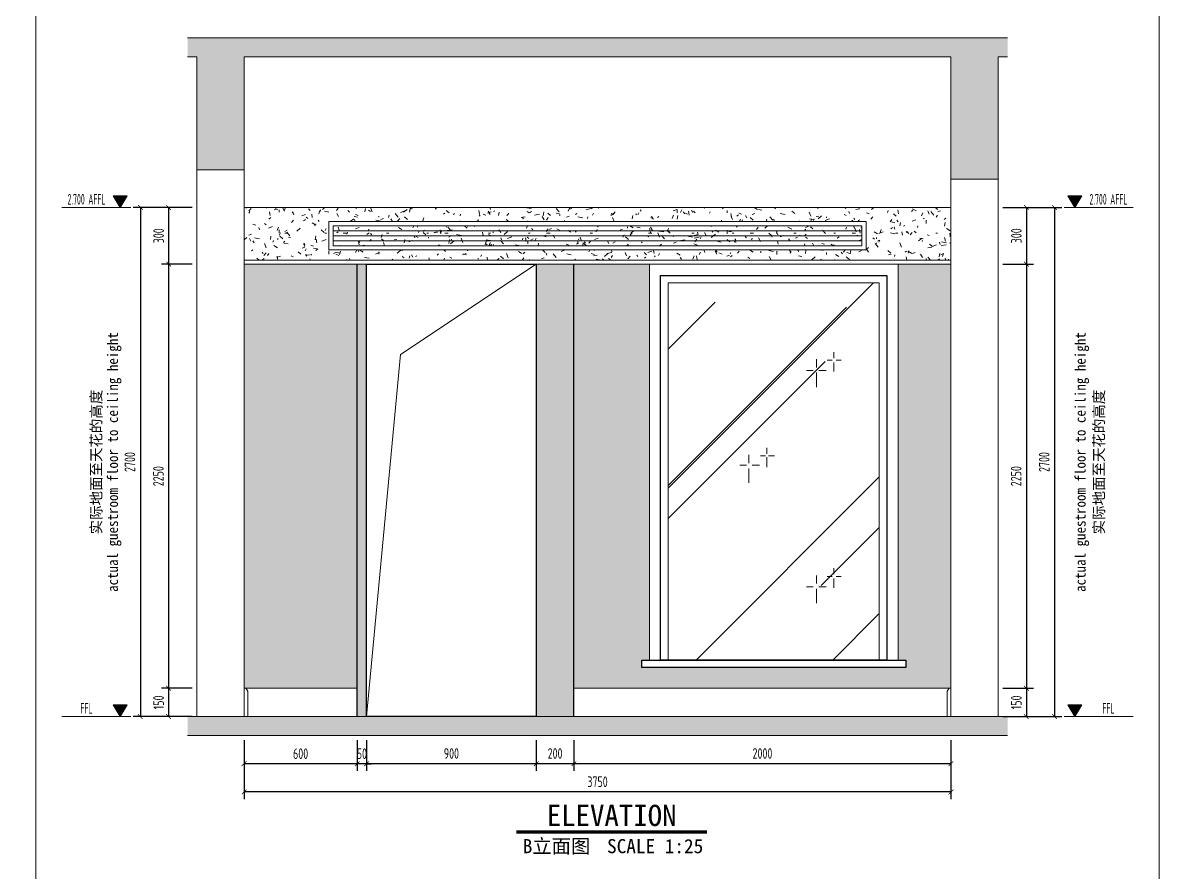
# Model space of a CAD drawing. Header units: millimetres. Extents: x 3162 to 221128, y -144913 to 11496.
# Drawn here: x 37619 to 43648, y -44177 to -39671 of the extents above; entities that cross this region are included whole.
import ezdxf
from ezdxf.enums import TextEntityAlignment as Align
from ezdxf.xclip import XClip

# ---------------------------------------------------------------- set-up
doc = ezdxf.new("R2010")
doc.units = ezdxf.units.MM
doc.header["$LTSCALE"] = 10
doc.header["$XCLIPFRAME"] = 2
doc.linetypes.add('HIDDEN', pattern=[9.525, 6.35, -3.175])
doc.layers.get('Defpoints').update_dxf_attribs({"color": 250})
for name, color, linetype, lineweight in [('Contour【轮廓线】', 94, 'Continuous', 0), ('Drawing【图框、表格】', 150, 'Continuous', 0), ('Elevation【立面图库】', 150, 'Continuous', 0), ('FC-Hatch【平面填充】', 250, 'Continuous', 0), ('FF-Socket【电气】', 124, 'Continuous', 0), ('FF-Text【平面文字】', 2, 'Continuous', 0), ('FF-【活动成品家具】', 51, 'Continuous', 0), ('Fine【细线】', 250, 'Continuous', 0), ('Finish【完成面】', 2, 'Continuous', 0), ('Gray【中细线】', 8, 'Continuous', 0), ('RC-dimensions', 44, 'Continuous', 0), ('Wall【立面墙】', 252, 'Continuous', 0)]:
    doc.layers.add(name, color=color, linetype=linetype, lineweight=lineweight)
doc.layers.add('T-05天花灯具', color=4, linetype='Continuous')
doc.layers.add('WALL【墙体】', color=7, linetype='Continuous')
doc.styles.add('宋体', font='', dxfattribs={"width": 0.8})
doc.styles.add('尺寸标注', font='ARCHS.SHX', dxfattribs={"width": 0.8})
doc.styles.add('标高', font='ARCHS.SHX', dxfattribs={"width": 0.5})
doc.styles.add('线上图名', font='simhei.ttf')
doc.styles.add('线下图名', font='simhei.ttf')
doc.styles.get('宋体').set_extended_font_data('SimSun')
doc.dimstyles.new('海龙1：25', dxfattribs={"dimscale": 25, "dimtxt": 2.25, "dimasz": 1, "dimexe": 1.5, "dimexo": 1, "dimgap": 1, "dimtad": 1, "dimdec": 0, "dimrnd": 5, "dimdsep": 46, "dimtxsty": '尺寸标注', "dimblk": 'ARCHTICK', "dimblk1": 'ARCHTICK', "dimblk2": 'ARCHTICK', "dimcen": 1, "dimclrd": 44, "dimclre": 44, "dimclrt": 2, "dimadec": 0, "dimazin": 0, "dimtfac": 1, "dimtdec": 0, "dimtix": 1, "dimtmove": 2, "dimatfit": 3, "dimldrblk": 'hl_arrow2', "dimfxl": 5, "dimfxlon": 1, "dimarcsym": 0})
pattern_1 = [(225, (0, -3563.67), (35.35534, -35.35534), []), (230, (0, -3563.67), (-71.72602, 6.27522), [7.5, -82.5]), (175, (0, -3563.67), (13.87511, -75.21923), [6, -66]), (280.4514, (-5.98, -3563.15), (-57.85092, -68.94393), [6.374, -70.1142]), (226.1842, (-2e-15, -3583.67), (-106.72409, 16.55189), [11.25, -123.75]), (276.6356, (-8.89, -3582.29), (-93.46626, -97.41178), [9.56105, -105.1713]), (171.1842, (-2e-15, -3583.67), (-93.46618, -97.41189), [9, -99]), (201, (-10, -3578.67), (-59.690703, 40.26189), [7.5, -82.5]), (146, (-10, -3578.67), (-24.33156, -72.51501), [6, -66]), (251.4514, (-14.974, -3575.32), (-84.022234, -32.25304), [6.374, -70.1142]), (217.5, (0, -3563.672), (-1.215986, -33.289385), [0.5, -65.2, 0.5, -67, 0.5, -66.25]), (187.5, (0, -3563.672), (-26.306954, -39.441171), [0.5, -38.2, 0.5, -63.7, 0.5, -25.25]), (147.5, (22.3, -3563.672), (-53.382244, 2.255487), [0.5, -25, 0.5, -78, 0.5, -103.5]), (137.5, (32.3, -3563.67), (-58.318617, -10.0105), [0.5, -32.5, 0.5, -51.8, 0.5, -73.5])]

# ---------------------------------------------------------------- blocks, each defined once
blk = doc.blocks.new('*U1186')
at = {"color": 2, "linetype": 'Continuous'}
blk.add_lwpolyline([(-17.26, 0, 0.7, 0.7, 0), (23.26, 0, 0.75, 0.75, 0)], format="xyseb", dxfattribs=at)
at = {"color": 2, "style": '线上图名', "flags": 8}
blk.add_attdef('EXISTING_PLAN', text='', height=4.5, dxfattribs=at).set_placement((3, 1.27), align=Align.CENTER)
at = {"color": 2, "style": '线下图名', "flags": 8}
blk.add_attdef('图名1', text='', height=3, dxfattribs=at).set_placement((-15.86, -1.5), align=Align.TOP_LEFT)
blk.add_attdef('比例1', text='', height=3, dxfattribs=at).set_placement((22.44, -1.5), align=Align.TOP_RIGHT)
blk = doc.blocks.new('海龙工具_踢脚线')
blk.add_lwpolyline([(20, 0), (20, 90), (10, 100), (0, 100)])
blk = doc.blocks.new('_ArchTick')
at = {"color": 2, "linetype": 'ByBlock', "const_width": 0.15}
blk.add_lwpolyline([(-0.5, -0.5), (0.5, 0.5)], dxfattribs=at)
blk = doc.blocks.new('*D1195')
at = {"layer": 'Defpoints', "color": 0, "transparency": 16777216}
for p in [(38542.7, -40651.4), (38392.7, -40951.4), (38542.7, -40951.4)]:
    blk.add_point(p, dxfattribs=at)
at = {"layer": 'RC-dimensions', "color": 44, "lineweight": -2, "transparency": 16777216}
for p, q in [((38517.7, -40651.4), (38355.2, -40651.4)), ((38392.7, -40651.4), (38392.7, -40951.4)), ((38517.7, -40951.4), (38355.2, -40951.4))]:
    blk.add_line(p, q, dxfattribs=at)
at = {"layer": 'RC-dimensions', "color": 44, "lineweight": -2, "transparency": 16777216, "xscale": 25, "yscale": 25, "zscale": 25}
for p, rotation in [((38392.7, -40651.4), 90), ((38392.7, -40951.4), 270)]:
    blk.add_blockref('_ArchTick', p, dxfattribs=dict(at, rotation=rotation))
at = {"layer": 'RC-dimensions', "color": 2, "transparency": 16777216, "insert": (38339.5, -40801.4), "char_height": 56.25, "attachment_point": 5, "rotation": 90, "style": '尺寸标注'}
blk.add_mtext('300', dxfattribs=at)
blk = doc.blocks.new('hl_arrow2')
at = {"color": 2}
blk.add_line((-0.22, 0), (-1, 0), dxfattribs=at)
blk.add_lwpolyline([(-0.22, 0), (-0.86, -0.69), (-0.65, -0.86), (0, 0), (-0.65, 0.86), (-0.86, 0.69)], close=True, dxfattribs=at)
for points in [[(-0.86, 0.69), (-0.65, 0.86), (-0.22, 0), (0, 0)], [(-0.86, -0.69), (-0.65, -0.86), (-0.22, 0), (0, 0)]]:
    blk.add_solid(points, dxfattribs=at)
blk = doc.blocks.new('*D1196')
at = {"layer": 'Defpoints', "color": 0, "transparency": 16777216}
for p in [(38542.7, -43201.4), (38392.7, -43351.4), (38542.7, -43351.4)]:
    blk.add_point(p, dxfattribs=at)
at = {"layer": 'RC-dimensions', "color": 44, "lineweight": -2, "transparency": 16777216}
for p, q in [((38517.7, -43201.4), (38355.2, -43201.4)), ((38392.7, -43201.4), (38392.7, -43351.4)), ((38517.7, -43351.4), (38355.2, -43351.4))]:
    blk.add_line(p, q, dxfattribs=at)
at = {"layer": 'RC-dimensions', "color": 44, "lineweight": -2, "transparency": 16777216, "xscale": 25, "yscale": 25, "zscale": 25}
for p, rotation in [((38392.7, -43201.4), 90), ((38392.7, -43351.4), 270)]:
    blk.add_blockref('_ArchTick', p, dxfattribs=dict(at, rotation=rotation))
at = {"layer": 'RC-dimensions', "color": 2, "transparency": 16777216, "insert": (38339.5, -43276.4), "char_height": 56.25, "attachment_point": 5, "rotation": 90, "style": '尺寸标注'}
blk.add_mtext('150', dxfattribs=at)
blk = doc.blocks.new('*D1197')
at = {"layer": 'Defpoints', "color": 0, "transparency": 16777216}
for p in [(38542.7, -40651.4), (38242.7, -43351.4), (38542.7, -43351.4)]:
    blk.add_point(p, dxfattribs=at)
at = {"layer": 'RC-dimensions', "color": 44, "lineweight": -2, "transparency": 16777216}
for p, q in [((38367.7, -40651.4), (38205.2, -40651.4)), ((38242.7, -40651.4), (38242.7, -43351.4)), ((38367.7, -43351.4), (38205.2, -43351.4))]:
    blk.add_line(p, q, dxfattribs=at)
at = {"layer": 'RC-dimensions', "color": 44, "lineweight": -2, "transparency": 16777216, "xscale": 25, "yscale": 25, "zscale": 25}
for p, rotation in [((38242.7, -40651.4), 90), ((38242.7, -43351.4), 270)]:
    blk.add_blockref('_ArchTick', p, dxfattribs=dict(at, rotation=rotation))
at = {"layer": 'RC-dimensions', "color": 2, "transparency": 16777216, "insert": (38187.2, -42001.4), "char_height": 56.25, "attachment_point": 5, "rotation": 90, "style": '尺寸标注'}
blk.add_mtext('2700', dxfattribs=at)
blk = doc.blocks.new('海龍_立面标识')
at = {"style": '宋体', "width": 0.9, "flags": 8}
blk.add_attdef('FLOOR_HEIGHT', text='', height=2.25, rotation=90, dxfattribs=at).set_placement((0, 0), align=Align.CENTER)
at = {"style": '宋体', "flags": 8}
blk.add_attdef('HEIGHT', text='', height=2.25, rotation=90, dxfattribs=at).set_placement((-3.5, 0), align=Align.CENTER)
blk = doc.blocks.new('hl_Elevation-A2')
blk.add_hatch(color=150).paths.add_polyline_path([(3.74, 2.47), (2.27, 0), (0.8, 2.47)])
at = {"color": 150}
blk.add_line((0, 0), (14.67, 0), dxfattribs=at)
blk.add_lwpolyline([(3.74, 2.47), (2.27, 0), (0.8, 2.47)], close=True, dxfattribs=at)
at = {"color": 2, "style": '标高', "width": 0.8, "flags": 8}
blk.add_attdef('HEIGHT', text='', height=2.25, dxfattribs=at).set_placement((9.42, 1.75), align=Align.MIDDLE_CENTER)
blk = doc.blocks.new('*D1198')
at = {"layer": 'Defpoints', "color": 0, "transparency": 16777216}
for p in [(42792.7, -40651.4), (42792.7, -40951.4), (42942.7, -40951.4)]:
    blk.add_point(p, dxfattribs=at)
at = {"layer": 'RC-dimensions', "color": 44, "lineweight": -2, "transparency": 16777216}
for p, q in [((42817.7, -40651.4), (42980.2, -40651.4)), ((42942.7, -40651.4), (42942.7, -40951.4)), ((42817.7, -40951.4), (42980.2, -40951.4))]:
    blk.add_line(p, q, dxfattribs=at)
at = {"layer": 'RC-dimensions', "color": 44, "lineweight": -2, "transparency": 16777216, "xscale": 25, "yscale": 25, "zscale": 25}
for p, rotation in [((42942.7, -40651.4), 90), ((42942.7, -40951.4), 270)]:
    blk.add_blockref('_ArchTick', p, dxfattribs=dict(at, rotation=rotation))
at = {"layer": 'RC-dimensions', "color": 2, "transparency": 16777216, "insert": (42889.5, -40801.4), "char_height": 56.25, "attachment_point": 5, "rotation": 90, "style": '尺寸标注'}
blk.add_mtext('300', dxfattribs=at)
blk = doc.blocks.new('*D1199')
at = {"layer": 'Defpoints', "color": 0, "transparency": 16777216}
for p in [(42792.7, -43201.4), (42792.7, -43351.4), (42942.7, -43351.4)]:
    blk.add_point(p, dxfattribs=at)
at = {"layer": 'RC-dimensions', "color": 44, "lineweight": -2, "transparency": 16777216}
for p, q in [((42817.7, -43201.4), (42980.2, -43201.4)), ((42942.7, -43201.4), (42942.7, -43351.4)), ((42817.7, -43351.4), (42980.2, -43351.4))]:
    blk.add_line(p, q, dxfattribs=at)
at = {"layer": 'RC-dimensions', "color": 44, "lineweight": -2, "transparency": 16777216, "xscale": 25, "yscale": 25, "zscale": 25}
for p, rotation in [((42942.7, -43201.4), 90), ((42942.7, -43351.4), 270)]:
    blk.add_blockref('_ArchTick', p, dxfattribs=dict(at, rotation=rotation))
at = {"layer": 'RC-dimensions', "color": 2, "transparency": 16777216, "insert": (42889.5, -43276.4), "char_height": 56.25, "attachment_point": 5, "rotation": 90, "style": '尺寸标注'}
blk.add_mtext('150', dxfattribs=at)
blk = doc.blocks.new('*D1200')
at = {"layer": 'Defpoints', "color": 0, "transparency": 16777216}
for p in [(42792.7, -40651.4), (42792.7, -43351.4), (43092.7, -43351.4)]:
    blk.add_point(p, dxfattribs=at)
at = {"layer": 'RC-dimensions', "color": 44, "lineweight": -2, "transparency": 16777216}
for p, q in [((42967.7, -40651.4), (43130.2, -40651.4)), ((43092.7, -40651.4), (43092.7, -43351.4)), ((42967.7, -43351.4), (43130.2, -43351.4))]:
    blk.add_line(p, q, dxfattribs=at)
at = {"layer": 'RC-dimensions', "color": 44, "lineweight": -2, "transparency": 16777216, "xscale": 25, "yscale": 25, "zscale": 25}
for p, rotation in [((43092.7, -40651.4), 90), ((43092.7, -43351.4), 270)]:
    blk.add_blockref('_ArchTick', p, dxfattribs=dict(at, rotation=rotation))
at = {"layer": 'RC-dimensions', "color": 2, "transparency": 16777216, "insert": (43037.2, -42001.4), "char_height": 56.25, "attachment_point": 5, "rotation": 90, "style": '尺寸标注'}
blk.add_mtext('2700', dxfattribs=at)
blk = doc.blocks.new('*D1201')
at = {"layer": 'Defpoints', "color": 0, "transparency": 16777216}
for p in [(40542.6, -43451.4), (42542.7, -43451.4), (40542.6, -43601.4)]:
    blk.add_point(p, dxfattribs=at)
at = {"layer": 'RC-dimensions', "color": 44, "lineweight": -2, "transparency": 16777216}
for p, q in [((40542.6, -43476.4), (40542.6, -43638.9)), ((42542.7, -43476.4), (42542.7, -43638.9)), ((42542.7, -43601.4), (40542.6, -43601.4))]:
    blk.add_line(p, q, dxfattribs=at)
at = {"layer": 'RC-dimensions', "color": 44, "lineweight": -2, "transparency": 16777216, "xscale": 25, "yscale": 25, "zscale": 25, "rotation": 180}
blk.add_blockref('_ArchTick', (40542.6, -43601.4), dxfattribs=at)
at = {"layer": 'RC-dimensions', "color": 44, "lineweight": -2, "transparency": 16777216, "xscale": 25, "yscale": 25, "zscale": 25}
blk.add_blockref('_ArchTick', (42542.7, -43601.4), dxfattribs=at)
at = {"layer": 'RC-dimensions', "color": 2, "transparency": 16777216, "insert": (41542.6, -43547.1), "char_height": 56.25, "attachment_point": 5, "style": '尺寸标注'}
blk.add_mtext('2000', dxfattribs=at)
blk = doc.blocks.new('*D1202')
at = {"layer": 'Defpoints', "color": 0, "transparency": 16777216}
for p in [(38792.7, -43451.4), (42542.7, -43451.4), (38792.7, -43751.4)]:
    blk.add_point(p, dxfattribs=at)
at = {"layer": 'RC-dimensions', "color": 44, "lineweight": -2, "transparency": 16777216}
for p, q in [((38792.7, -43626.4), (38792.7, -43788.9)), ((42542.7, -43626.4), (42542.7, -43788.9)), ((42542.7, -43751.4), (38792.7, -43751.4))]:
    blk.add_line(p, q, dxfattribs=at)
at = {"layer": 'RC-dimensions', "color": 44, "lineweight": -2, "transparency": 16777216, "xscale": 25, "yscale": 25, "zscale": 25, "rotation": 180}
blk.add_blockref('_ArchTick', (38792.7, -43751.4), dxfattribs=at)
at = {"layer": 'RC-dimensions', "color": 44, "lineweight": -2, "transparency": 16777216, "xscale": 25, "yscale": 25, "zscale": 25}
blk.add_blockref('_ArchTick', (42542.7, -43751.4), dxfattribs=at)
at = {"layer": 'RC-dimensions', "color": 2, "transparency": 16777216, "insert": (40667.7, -43697.1), "char_height": 56.25, "attachment_point": 5, "style": '尺寸标注'}
blk.add_mtext('3750', dxfattribs=at)
blk = doc.blocks.new('贵妃椅22')
for p, q in [((100, 0), (100, 600)), ((100, 600), (228.7, 600)), ((127.1, 600), (127.1, 0)), ((228.7, 600), (228.7, 585)), ((228.7, 585), (228.7, 585)), ((228.7, 585), (825, 585)), ((228.7, 585), (228.7, 576)), ((234, 579), (287.5, 579)), ((244.8, 579), (825, 579)), ((1223.7, 585), (825, 585)), ((1164.9, 579), (825, 579)), ((1218.4, 579), (1164.9, 579)), ((1350, 600), (1223.7, 600)), ((1223.7, 585), (1223.7, 600)), ((1223.7, 585), (1223.7, 585)), ((1223.7, 585), (1223.7, 576)), ((1322.9, 600), (1322.9, 0)), ((1350, 0), (1350, 600)), ((243.4, 15), (825, 15)), ((244.8, 21), (825, 21)), ((1164.9, 21), (825, 21)), ((1223.7, 15), (825, 15)), ((1218.2, 21), (1164.9, 21)), ((1223.7, 24), (1223.7, 15)), ((1223.7, 15), (1223.7, 0)), ((100, 0), (228.7, 0)), ((1350, 0), (1223.7, 0))]:
    blk.add_line(p, q)
at = {"color": 8, "ltscale": 150}
for p, q in [((220.9, 39.5), (220.9, 560.5)), ((300.9, 39.5), (300.9, 560.5)), ((1151.5, 39.5), (1151.5, 560.5)), ((1231.6, 39.5), (1231.6, 560.5)), ((158.9, 307.5), (142.9, 298.6)), ((142.9, 298.6), (208.4, 298.6)), ((208.4, 298.6), (192.4, 289.7)), ((1256.3, 307.5), (1240.3, 298.6)), ((1240.3, 298.6), (1314.6, 298.6)), ((1314.6, 298.6), (1298.6, 289.7))]:
    blk.add_line(p, q, dxfattribs=at)
at = {"color": 8, "linetype": 'HIDDEN', "ltscale": 150}
for p, q in [((361.2, 462), (361.2, 510.4)), ((543.7, 462), (543.7, 510.4)), ((726.2, 462), (726.2, 510.4)), ((908.7, 462), (908.7, 510.4)), ((1091.2, 462), (1091.2, 510.4)), ((348.7, 449.5), (304.9, 449.5)), ((361.2, 437), (361.2, 388.8)), ((373.7, 449.5), (424.7, 449.5)), ((531.2, 449.5), (484.8, 449.5)), ((543.7, 437), (543.7, 388.8)), ((556.2, 449.5), (607.2, 449.5)), ((713.7, 449.5), (667.3, 449.5)), ((726.2, 437), (726.2, 388.8)), ((738.7, 449.5), (789.8, 449.5)), ((896.2, 449.5), (845.2, 449.5)), ((908.7, 437), (908.7, 388.8)), ((921.2, 449.5), (967.6, 449.5)), ((1078.7, 449.5), (1027.7, 449.5)), ((1091.2, 437), (1091.2, 388.8)), ((1103.7, 449.5), (1147.6, 449.5)), ((361.2, 312.5), (361.2, 360.8)), ((543.7, 312.5), (543.7, 360.8)), ((726.2, 312.5), (726.2, 360.8)), ((908.7, 312.5), (908.7, 360.8)), ((1091.2, 312.5), (1091.2, 360.8)), ((348.7, 300), (304.9, 300)), ((361.2, 287.5), (361.2, 239.1)), ((373.7, 300), (424.7, 300)), ((531.2, 300), (484.8, 300)), ((543.7, 287.5), (543.7, 239.1)), ((556.2, 300), (607.2, 300)), ((713.7, 300), (667.3, 300)), ((726.2, 287.5), (726.2, 239.1)), ((738.7, 300), (789.8, 300)), ((896.2, 300), (845.2, 300)), ((908.7, 287.5), (908.7, 239.1)), ((921.2, 300), (967.6, 300)), ((1078.7, 300), (1027.7, 300)), ((1091.2, 287.5), (1091.2, 239.1)), ((1103.7, 300), (1147.6, 300)), ((361.2, 163), (361.2, 211.2)), ((543.7, 163), (543.7, 211.2)), ((726.2, 163), (726.2, 211.2)), ((908.7, 163), (908.7, 211.2)), ((1091.2, 163), (1091.2, 211.2)), ((348.7, 150.5), (304.9, 150.5)), ((361.2, 138), (361.2, 89.6)), ((373.7, 150.5), (424.7, 150.5)), ((531.2, 150.5), (484.8, 150.5)), ((543.7, 138), (543.7, 89.6)), ((556.2, 150.5), (607.2, 150.5)), ((713.7, 150.5), (667.3, 150.5)), ((724.6, 138), (724.6, 89.6)), ((738.7, 150.5), (789.8, 150.5)), ((896.2, 150.5), (845.2, 150.5)), ((908.7, 138), (908.7, 89.6)), ((921.2, 150.5), (967.6, 150.5)), ((1078.7, 150.5), (1027.7, 150.5)), ((1091.2, 138), (1091.2, 89.6)), ((1103.7, 150.5), (1147.6, 150.5))]:
    blk.add_line(p, q, dxfattribs=at)
at = {"linetype": 'HIDDEN', "ltscale": 150}
for p, q in [((228.7, 24), (228.7, 15)), ((243.4, 15), (228.7, 15)), ((228.7, 15), (228.7, 0)), ((234.2, 21), (287.5, 21))]:
    blk.add_line(p, q, dxfattribs=at)
for points in [[(234.2, 585), (234.2, 585), (287.5, 585)], [(1218.2, 585), (1218.2, 585), (1164.9, 585)], [(1164.9, 15), (1164.9, 15), (1218.2, 15)]]:
    blk.add_lwpolyline(points)
blk.add_lwpolyline([(287.5, 15), (287.5, 15), (234.2, 15)], dxfattribs=at)
at = {"color": 8, "linetype": 'HIDDEN', "ltscale": 150}
for centre in [(361.2, 449.5), (543.7, 449.5), (726.2, 449.5), (908.7, 449.5), (1091.2, 449.5), (361.2, 300), (543.7, 300), (726.2, 300), (908.7, 300), (1091.2, 300), (361.2, 150.5), (543.7, 150.5), (726.2, 150.5), (908.7, 150.5), (1091.2, 150.5)]:
    blk.add_circle(centre, 12.5, dxfattribs=at)
at = {"color": 8, "ltscale": 150}
for centre, start, end in [((241, 560.1), 110.22248, 178.83955), ((280.7, 560.1), 1.16045, 69.77752), ((1171.7, 560.1), 110.22248, 178.83955), ((1211.4, 560.1), 1.16045, 69.77752), ((1171.7, 39.9), 181.16045, 249.77752), ((1211.4, 39.9), 290.22248, 358.83955)]:
    blk.add_arc(centre, 20.1, start, end, dxfattribs=at)
for centre, radius, start, end in [((235.4, 582), 3.24, 111.9991, 248.0009), ((287.1, 582), 3.03, 278.61643, 81.38357), ((1165.4, 582), 3.03, 98.61643, 261.38357), ((1217, 582), 3.24, 291.9991, 68.0009), ((1216.6, 18), 3.38, 297.56224, 62.43776)]:
    blk.add_arc(centre, radius, start, end)
at = {"color": 8, "linetype": 'HIDDEN', "ltscale": 150}
for centre, radius, start, end in [((390, 458.6), 25.2, 96.86055, 173.3873), ((754.6, 458.7), 25.2, 96.86055, 173.3873), ((364.3, 403.1), 44.6, 109.38623, 160.22254), ((293.3, 410.9), 75.5, 38.78261, 66.19468), ((364.4, 426.8), 19.7, 131.0371, 180.22764), ((390.7, 435.6), 32.3, 100.33506, 132.54426), ((361.9, 413), 31.4, 26.92853, 71.74712), ((536.6, 408.3), 31.4, 101.27024, 153.07147), ((508.5, 454), 25.2, 6.6127, 83.13945), ((507.7, 431), 32.3, 45.20112, 79.66494), ((533.6, 422.1), 20.2, 0.05726, 44.87652), ((591.1, 430.5), 47.7, 110.16454, 149.56526), ((534.1, 398.4), 44.6, 19.79, 67.69562), ((728.8, 403.3), 44.4, 108.89453, 160.26121), ((665.5, 423.9), 60.6, 33.1364, 67.72118), ((728.9, 427), 19.6, 130.10186, 180.33389), ((755.4, 435.7), 32.3, 100.33506, 132.31031), ((730.6, 412), 31.4, 26.92853, 78.72976), ((918.3, 398.4), 44.6, 112.30438, 160.21), ((861.3, 430.5), 47.7, 30.43474, 69.83546), ((918.9, 422.1), 20.2, 135.12348, 179.94274), ((943.9, 454), 25.2, 96.86055, 173.3873), ((944.7, 431), 32.3, 100.33506, 134.79888), ((915.8, 408.3), 31.4, 26.92853, 78.72976), ((1099.3, 400.2), 44.6, 112.30438, 160.21), ((1042.3, 432.3), 47.7, 33.06424, 69.83546), ((1099.9, 423.8), 20.2, 135.12348, 179.94274), ((1093.3, 407.1), 35.9, 28.56394, 77.20406), ((1125.7, 432.7), 32.3, 100.33506, 134.79888), ((310, 284.5), 47.7, 30.43474, 69.83546), ((392.6, 307.9), 25.2, 96.86055, 173.3873), ((510.9, 306.9), 25.2, 6.6127, 83.13945), ((593.5, 283.5), 47.7, 110.16454, 149.56526), ((675.7, 284), 47.7, 30.43474, 69.83546), ((758.3, 307.5), 25.2, 96.86055, 173.3873), ((858.9, 283.5), 47.7, 30.43474, 69.83546), ((941.5, 306.9), 25.2, 96.86055, 173.3873), ((1059.2, 307.5), 25.2, 6.6127, 83.13945), ((1141.8, 284), 47.7, 110.16454, 149.56526), ((367, 252.4), 44.6, 112.30438, 160.21), ((367.5, 276), 20.2, 135.12348, 179.94274), ((393.4, 284.9), 32.3, 100.33506, 134.79888), ((364.5, 262.2), 31.4, 26.92853, 78.72976), ((539, 261.3), 31.4, 101.27024, 153.07147), ((510.1, 283.9), 32.3, 45.20112, 79.66494), ((535.9, 275), 20.2, 0.05726, 44.87652), ((536.5, 251.4), 44.6, 19.79, 67.69562), ((732.6, 251.9), 44.6, 112.30438, 160.21), ((733.2, 275.6), 20.2, 135.12348, 179.94274), ((759, 284.5), 32.3, 100.33506, 134.79888), ((730.2, 261.8), 31.4, 26.92853, 78.72976), ((915.9, 251.4), 44.6, 112.30438, 160.21), ((916.5, 275), 20.2, 135.12348, 179.94274), ((942.3, 283.9), 32.3, 100.33506, 134.79888), ((913.5, 261.3), 31.4, 26.92853, 78.72976), ((1087.3, 261.8), 31.4, 101.27024, 153.07147), ((1058.4, 284.5), 32.3, 45.20112, 79.66494), ((1084.2, 275.6), 20.2, 0.05726, 44.87652), ((1084.8, 251.9), 44.6, 19.79, 67.69562), ((295.9, 101.3), 82.6, 44.67845, 65.6546), ((396.1, 155.2), 25.2, 96.86055, 173.3873), ((396.9, 132.2), 32.3, 100.33506, 134.79888), ((511.2, 157.6), 25.2, 6.6127, 83.13945), ((510.4, 134.6), 32.3, 45.20112, 79.66494), ((593.8, 134.1), 47.7, 110.16454, 149.56526), ((678.1, 132.3), 47.7, 34.46683, 69.83546), ((760.7, 155.8), 25.2, 96.86055, 173.3873), ((761.5, 132.8), 32.3, 100.33506, 134.79888), ((858.7, 134.1), 47.7, 30.43474, 69.83546), ((941.3, 157.6), 25.2, 96.86055, 173.3873), ((942, 134.6), 32.3, 100.33506, 134.79888), ((1044.2, 137), 44.5, 30.41456, 70.55711), ((1125.2, 157.6), 25.2, 96.86055, 173.3873), ((1127.3, 130.8), 36.2, 101.28156, 134.23399), ((370.5, 99.7), 44.6, 112.30438, 160.21), ((366.9, 124.2), 16.1, 119.52426, 182.90395), ((361.2, 103.8), 40.3, 29.80407, 75.71701), ((539.2, 111.9), 31.4, 101.27024, 153.07147), ((536.2, 125.7), 20.2, 0.05726, 44.87652), ((536.8, 102), 44.6, 19.79, 67.69562), ((735.1, 100.2), 44.6, 112.96345, 160.21), ((735.7, 123.9), 20.2, 135.12348, 179.94274), ((727.1, 105.5), 38.5, 29.33652, 76.332), ((915.6, 102), 44.6, 112.30438, 160.21), ((916.2, 125.7), 20.2, 135.12348, 179.94274), ((913.2, 111.9), 31.4, 26.92853, 78.72976), ((1099.6, 102), 44.6, 114.11228, 160.21), ((1098.7, 126), 18.8, 134.71579, 180.81821), ((1098.2, 112.8), 30.1, 26.32413, 84.54431), ((241, 39.9), 20.1, 181.16045, 249.77752), ((280.7, 39.9), 20.1, 290.22248, 358.83955)]:
    blk.add_arc(centre, radius, start, end, dxfattribs=at)
at = {"linetype": 'HIDDEN', "ltscale": 150}
for centre, radius, start, end in [((235.8, 18), 3.38, 117.56224, 242.43776), ((287, 18), 3.04, 279.63366, 80.36634), ((1165.4, 18), 3.04, 99.63366, 260.36634)]:
    blk.add_arc(centre, radius, start, end, dxfattribs=at)
blk = doc.blocks.new('海龙_08065890')
at = {"layer": 'WALL【墙体】'}
for p, q in [((-3625, 2125), (3375, 2125)), ((-3375, 1875), (3375, 1875)), ((-3375, -1875), (3375, -1875)), ((-3625, -2125), (3625, -2125))]:
    blk.add_line(p, q, dxfattribs=at)
at = {"layer": 'FF-【活动成品家具】', "xscale": 0.75, "yscale": 0.75, "zscale": 0.75}
blk.add_blockref('贵妃椅22', (-80.3, 1425), dxfattribs=at)
blk = doc.blocks.new('*D1228')
at = {"layer": 'Defpoints', "color": 0, "transparency": 16777216}
for p in [(38542.7, -40951.4), (38392.7, -43201.4), (38542.7, -43201.4)]:
    blk.add_point(p, dxfattribs=at)
at = {"layer": 'RC-dimensions', "color": 44, "lineweight": -2, "transparency": 16777216}
for p, q in [((38517.7, -40951.4), (38355.2, -40951.4)), ((38392.7, -40951.4), (38392.7, -43201.4)), ((38517.7, -43201.4), (38355.2, -43201.4))]:
    blk.add_line(p, q, dxfattribs=at)
at = {"layer": 'RC-dimensions', "color": 44, "lineweight": -2, "transparency": 16777216, "xscale": 25, "yscale": 25, "zscale": 25}
for p, rotation in [((38392.7, -40951.4), 90), ((38392.7, -43201.4), 270)]:
    blk.add_blockref('_ArchTick', p, dxfattribs=dict(at, rotation=rotation))
at = {"layer": 'RC-dimensions', "color": 2, "transparency": 16777216, "insert": (38338.4, -42076.4), "char_height": 56.25, "attachment_point": 5, "rotation": 90, "style": '尺寸标注'}
blk.add_mtext('2250', dxfattribs=at)
blk = doc.blocks.new('*D1229')
at = {"layer": 'Defpoints', "color": 0, "transparency": 16777216}
for p in [(42792.7, -40951.4), (42792.7, -43201.4), (42942.7, -43201.4)]:
    blk.add_point(p, dxfattribs=at)
at = {"layer": 'RC-dimensions', "color": 44, "lineweight": -2, "transparency": 16777216}
for p, q in [((42817.7, -40951.4), (42980.2, -40951.4)), ((42942.7, -40951.4), (42942.7, -43201.4)), ((42817.7, -43201.4), (42980.2, -43201.4))]:
    blk.add_line(p, q, dxfattribs=at)
at = {"layer": 'RC-dimensions', "color": 44, "lineweight": -2, "transparency": 16777216, "xscale": 25, "yscale": 25, "zscale": 25}
for p, rotation in [((42942.7, -40951.4), 90), ((42942.7, -43201.4), 270)]:
    blk.add_blockref('_ArchTick', p, dxfattribs=dict(at, rotation=rotation))
at = {"layer": 'RC-dimensions', "color": 2, "transparency": 16777216, "insert": (42888.4, -42076.4), "char_height": 56.25, "attachment_point": 5, "rotation": 90, "style": '尺寸标注'}
blk.add_mtext('2250', dxfattribs=at)
blk = doc.blocks.new('*D1288')
at = {"layer": 'Defpoints', "color": 0, "transparency": 16777216}
for p in [(38792.7, -43451.4), (39392.7, -43451.4), (38792.7, -43601.4)]:
    blk.add_point(p, dxfattribs=at)
at = {"layer": 'RC-dimensions', "color": 44, "lineweight": -2, "transparency": 16777216}
for p, q in [((38792.7, -43476.4), (38792.7, -43638.9)), ((39392.7, -43476.4), (39392.7, -43638.9)), ((39392.7, -43601.4), (38792.7, -43601.4))]:
    blk.add_line(p, q, dxfattribs=at)
at = {"layer": 'RC-dimensions', "color": 44, "lineweight": -2, "transparency": 16777216, "xscale": 25, "yscale": 25, "zscale": 25, "rotation": 180}
blk.add_blockref('_ArchTick', (38792.7, -43601.4), dxfattribs=at)
at = {"layer": 'RC-dimensions', "color": 44, "lineweight": -2, "transparency": 16777216, "xscale": 25, "yscale": 25, "zscale": 25}
blk.add_blockref('_ArchTick', (39392.7, -43601.4), dxfattribs=at)
at = {"layer": 'RC-dimensions', "color": 2, "transparency": 16777216, "insert": (39092.7, -43548.3), "char_height": 56.25, "attachment_point": 5, "style": '尺寸标注'}
blk.add_mtext('600', dxfattribs=at)
blk = doc.blocks.new('*D1289')
at = {"layer": 'Defpoints', "color": 0, "transparency": 16777216}
for p in [(39392.7, -43451.4), (39442.6, -43451.4), (39392.7, -43601.4)]:
    blk.add_point(p, dxfattribs=at)
at = {"layer": 'RC-dimensions', "color": 44, "lineweight": -2, "transparency": 16777216}
for p, q in [((39392.7, -43476.4), (39392.7, -43638.9)), ((39442.6, -43476.4), (39442.6, -43638.9)), ((39392.7, -43601.4), (39367.7, -43601.4)), ((39442.6, -43601.4), (39392.7, -43601.4)), ((39442.6, -43601.4), (39467.6, -43601.4))]:
    blk.add_line(p, q, dxfattribs=at)
at = {"layer": 'RC-dimensions', "color": 44, "lineweight": -2, "transparency": 16777216, "xscale": 25, "yscale": 25, "zscale": 25}
blk.add_blockref('_ArchTick', (39392.7, -43601.4), dxfattribs=at)
at = {"layer": 'RC-dimensions', "color": 44, "lineweight": -2, "transparency": 16777216, "xscale": 25, "yscale": 25, "zscale": 25, "rotation": 180}
blk.add_blockref('_ArchTick', (39442.6, -43601.4), dxfattribs=at)
at = {"layer": 'RC-dimensions', "color": 2, "transparency": 16777216, "insert": (39417.6, -43548.3), "char_height": 56.25, "attachment_point": 5, "style": '尺寸标注'}
blk.add_mtext('50', dxfattribs=at)
blk = doc.blocks.new('*D1290')
at = {"layer": 'Defpoints', "color": 0, "transparency": 16777216}
for p in [(39442.6, -43451.4), (40342.6, -43451.4), (39442.6, -43601.4)]:
    blk.add_point(p, dxfattribs=at)
at = {"layer": 'RC-dimensions', "color": 44, "lineweight": -2, "transparency": 16777216}
for p, q in [((39442.6, -43476.4), (39442.6, -43638.9)), ((40342.6, -43476.4), (40342.6, -43638.9)), ((40342.6, -43601.4), (39442.6, -43601.4))]:
    blk.add_line(p, q, dxfattribs=at)
at = {"layer": 'RC-dimensions', "color": 44, "lineweight": -2, "transparency": 16777216, "xscale": 25, "yscale": 25, "zscale": 25, "rotation": 180}
blk.add_blockref('_ArchTick', (39442.6, -43601.4), dxfattribs=at)
at = {"layer": 'RC-dimensions', "color": 44, "lineweight": -2, "transparency": 16777216, "xscale": 25, "yscale": 25, "zscale": 25}
blk.add_blockref('_ArchTick', (40342.6, -43601.4), dxfattribs=at)
at = {"layer": 'RC-dimensions', "color": 2, "transparency": 16777216, "insert": (39892.6, -43547.1), "char_height": 56.25, "attachment_point": 5, "style": '尺寸标注'}
blk.add_mtext('900', dxfattribs=at)
blk = doc.blocks.new('*D1291')
at = {"layer": 'Defpoints', "color": 0, "transparency": 16777216}
for p in [(40342.6, -43451.4), (40542.6, -43451.4), (40342.6, -43601.4)]:
    blk.add_point(p, dxfattribs=at)
at = {"layer": 'RC-dimensions', "color": 44, "lineweight": -2, "transparency": 16777216}
for p, q in [((40342.6, -43476.4), (40342.6, -43638.9)), ((40542.6, -43476.4), (40542.6, -43638.9)), ((40542.6, -43601.4), (40342.6, -43601.4))]:
    blk.add_line(p, q, dxfattribs=at)
at = {"layer": 'RC-dimensions', "color": 44, "lineweight": -2, "transparency": 16777216, "xscale": 25, "yscale": 25, "zscale": 25, "rotation": 180}
blk.add_blockref('_ArchTick', (40342.6, -43601.4), dxfattribs=at)
at = {"layer": 'RC-dimensions', "color": 44, "lineweight": -2, "transparency": 16777216, "xscale": 25, "yscale": 25, "zscale": 25}
blk.add_blockref('_ArchTick', (40542.6, -43601.4), dxfattribs=at)
at = {"layer": 'RC-dimensions', "color": 2, "transparency": 16777216, "insert": (40442.6, -43547.1), "char_height": 56.25, "attachment_point": 5, "style": '尺寸标注'}
blk.add_mtext('200', dxfattribs=at)
blk = doc.blocks.new('海龙_08079851')
at = {"color": 251}
for p, q in [((1402.5, 26.25), (-1402.5, 26.25)), ((1402.5, 0), (-1402.5, 0)), ((1402.5, -26.25), (-1402.5, -26.25))]:
    blk.add_line(p, q, dxfattribs=at)
blk.add_lwpolyline([(1425, 75), (1425, -75), (-1425, -75), (-1425, 75)], close=True)
blk.add_lwpolyline([(1402.5, -52.5), (-1402.5, -52.5), (-1402.5, 52.5), (1402.5, 52.5)], close=True, dxfattribs=at)

msp = doc.modelspace()

# ---------------------------------------------------------------- hatches: boundary and pattern name
at = {"layer": 'FC-Hatch【平面填充】'}
h = msp.add_hatch(dxfattribs=at)
h.set_pattern_fill('钢筋混凝土', color=256, scale=50, angle=180, style=0, pattern_type=2)
h.set_pattern_definition(pattern_1)
h.paths.add_polyline_path([(38492.7, -39751.4), (42842.7, -39751.4), (42842.7, -39851.4), (42792.7, -39851.4), (42792.7, -40501.4), (42542.7, -40501.4), (42542.7, -39851.4), (38792.7, -39851.4), (38792.7, -40451.4), (38542.7, -40451.4), (38542.7, -39851.4), (38492.7, -39851.4)])
h = msp.add_hatch(dxfattribs=at)
h.set_pattern_fill('地毯', color=256, scale=300, style=0, pattern_type=2)
h.set_pattern_definition([(0, (39008.65, -40787.44), (132, 228), [12, -201, 9, -87, 18, -213]), (10, (38951.65, -40664.44), (80.676, 285.344), [21, -51, 27, -159, 15, -198]), (20, (38921.65, -40760.44), (133.471, 220.976), [24, -165, 21, -123, 15, -96]), (30, (39008.65, -40778.44), (-21.97, 254.052), [15, -99, 12, -147, 9, -195]), (40, (38924.65, -40712.44), (33.836, 216.3704), [12, -132, 9, -84, 24, -153]), (50, (38969.65, -40820.44), (-80.248, 235.733), [6, -111, 15, -183, 18, -93]), (60, (38978.65, -40799.44), (-99.473, 223.708), [15, -123, 6, -144, 12, -111]), (70, (38945.65, -40835.44), (-109.892, 215.587), [9, -57, 18, -96, 12, -132]), (80, (38960.65, -40658.44), (-208.565, 164.72), [21, -132, 9, -156, 18, -147]), (90, (38978.65, -40787.44), (-264, 111), [18, -93, 12, -183, 6, -186]), (100, (38930.65, -40694.44), (-247.971, 145.145), [21, -117, 18, -96, 21, -219]), (110, (38909.65, -40865.44), (-240.44, 81.691), [24, -78, 12, -159, 18, -174]), (120, (38828.65, -40829.44), (-286.65, 28.492), [15, -201, 18, -93, 21, -123]), (130, (38894.65, -40895.44), (-279.108, 71.266), [9, -66, 12, -129, 24, -168]), (140, (38804.65, -40655.44), (-220.597, -34.206), [18, -108, 21, -93, 12, -126]), (150, (39053.65, -40913.44), (-204.825, -120.767), [12, -84, 24, -186, 21, -171]), (160, (38855.65, -40745.44), (-237.901, -162.429), [18, -126, 15, -114, 12, -183]), (170, (38873.65, -40817.44), (-215.644, -169.123), [27, -99, 18, -135, 24, -132])])
h.paths.add_polyline_path([(42542.7, -40651.4), (38792.7, -40651.4), (38792.7, -40931.4), (42542.7, -40931.4)])
h.paths.add_polyline_path([(39242.7, -40726.4), (42092.7, -40726.4), (42092.7, -40876.4), (39242.7, -40876.4)], flags=16)
h.paths.add_polyline_path([(39265.2, -40748.9), (42070.2, -40748.9), (42070.2, -40853.9), (39265.2, -40853.9)], flags=0)
h = msp.add_hatch(dxfattribs=at)
h.set_pattern_fill('地毯', color=256, scale=300, style=0, pattern_type=2)
h.set_pattern_definition([(0, (39008.65, -43057.44), (132, 228), [12, -201, 9, -87, 18, -213]), (10, (38951.65, -42934.44), (80.676, 285.344), [21, -51, 27, -159, 15, -198]), (20, (38921.65, -43030.44), (133.471, 220.976), [24, -165, 21, -123, 15, -96]), (30, (39008.65, -43048.44), (-21.969, 254.052), [15, -99, 12, -147, 9, -195]), (40, (38924.65, -42982.44), (33.836, 216.3704), [12, -132, 9, -84, 24, -153]), (50, (38969.65, -43090.44), (-80.248, 235.733), [6, -111, 15, -183, 18, -93]), (60, (38978.65, -43069.44), (-99.473, 223.708), [15, -123, 6, -144, 12, -111]), (70, (38945.65, -43105.44), (-109.892, 215.587), [9, -57, 18, -96, 12, -132]), (80, (38960.65, -42928.44), (-208.565, 164.72), [21, -132, 9, -156, 18, -147]), (90, (38978.65, -43057.44), (-264, 111), [18, -93, 12, -183, 6, -186]), (100, (38930.65, -42964.44), (-247.971, 145.145), [21, -117, 18, -96, 21, -219]), (110, (38909.65, -43135.44), (-240.44, 81.691), [24, -78, 12, -159, 18, -174]), (120, (38828.65, -43099.44), (-286.65, 28.492), [15, -201, 18, -93, 21, -123]), (130, (38894.65, -43165.44), (-279.108, 71.266), [9, -66, 12, -129, 24, -168]), (140, (38804.65, -42925.44), (-220.597, -34.206), [18, -108, 21, -93, 12, -126]), (150, (39053.65, -43183.44), (-204.825, -120.767), [12, -84, 24, -186, 21, -171]), (160, (38855.65, -43015.44), (-237.901, -162.429), [18, -126, 15, -114, 12, -183]), (170, (38873.65, -43087.44), (-215.644, -169.123), [27, -99, 18, -135, 24, -132])])
h.paths.add_polyline_path([(39392.7, -40951.4), (38792.7, -40951.4), (38792.7, -43201.4), (38802.7, -43201.4), (39392.7, -43201.4)])
h.paths.add_polyline_path([(39442.6, -40951.4), (39392.7, -40951.4), (39392.7, -43351.4), (39442.6, -43351.4)])
h.paths.add_polyline_path([(40542.6, -40951.4), (40342.6, -40951.4), (40342.6, -43351.4), (40542.6, -43351.4)])
h.paths.add_polyline_path([(40942.6, -40951.4), (40542.6, -40951.4), (40542.6, -43201.4), (42542.7, -43201.4), (42542.7, -40951.4), (42262.6, -40951.4), (42262.6, -43051.4), (42302.6, -43051.4), (42302.6, -43091.4), (40902.6, -43091.4), (40902.6, -43051.4), (40942.6, -43051.4)])
h = msp.add_hatch(dxfattribs=at)
h.set_pattern_fill('AR-RROOF', color=256, scale=37.34405, angle=45, style=0)
h.paths.add_polyline_path([(42162.6, -41051.4), (41042.6, -41051.4), (41042.6, -43051.4), (42162.6, -43051.4)])
h = msp.add_hatch(dxfattribs=at)
h.set_pattern_fill('镜面闪光', color=256, scale=458.449561, style=0, pattern_type=2)
h.set_pattern_definition([(90, (659.3, 955.1), (-916.899, 6e-14), [32.746, -1113.377]), (90, (659.3, 884.15), (-916.899, 6e-14), [49.12, -1097.004]), (0, (672.4, 944.2), (0, 1146.124), [26.197, -890.702]), (0, (624.4, 944.2), (0, 1146.124), [26.197, -890.702]), (90, (567.6, 906), (-916.899, 6e-14), [43.662, -1102.462]), (90, (567.6, 802.3), (-916.899, 6e-14), [76.408, -1069.716]), (0, (580.7, 889.6), (0, 1146.124), [39.296, -877.603]), (0, (515.2, 889.6), (0, 1146.124), [34.93, -881.97]), (90, (305.6, 447.5), (-916.899, 6e-14), [32.746, -1113.377]), (90, (305.6, 376.6), (-916.899, 6e-14), [54.577, -1091.547]), (0, (314.4, 436.6), (0, 1146.124), [30.563, -886.336]), (0, (270.7, 436.6), (0, 1146.124), [26.197, -890.702]), (90, (209.6, 398.4), (-916.899, 6e-14), [43.662, -1102.462]), (90, (209.6, 294.7), (-916.899, 6e-14), [76.408, -1069.716]), (0, (227, 387.5), (0, 1146.124), [39.296, -877.603]), (0, (161.5, 387.5), (0, 1146.124), [34.93, -881.97])])
h.paths.add_polyline_path([(42162.6, -41051.4), (41042.6, -41051.4), (41042.6, -43051.4), (42162.6, -43051.4)])
h = msp.add_hatch(dxfattribs=at)
h.set_pattern_fill('钢筋混凝土', color=256, scale=50, angle=180, style=0, pattern_type=2)
h.set_pattern_definition(pattern_1)
h.paths.add_polyline_path([(38492.7, -43451.4), (38492.7, -43351.4), (42842.7, -43351.4), (42842.7, -43451.4)])

# ---------------------------------------------------------------- linework, layer by layer
at = {"layer": 'Contour【轮廓线】'}
for p, q in [((38792.7, -43201.4), (39392.7, -43201.4)), ((40542.6, -43201.4), (42542.7, -43201.4))]:
    msp.add_line(p, q, dxfattribs=at)
at = {"layer": 'Drawing【图框、表格】'}
msp.add_line((37687.7, -50357.6), (37687.7, -38932.7), dxfattribs=at)
msp.add_lwpolyline([(28727.8, -50357.6), (28727.8, -38932.7), (43647.6, -38932.7), (43647.6, -50357.6)], close=True, dxfattribs=at)
msp.add_lwpolyline([(28727.8, -50357.6), (28727.8, -38932.7), (43647.6, -38932.7), (43647.6, -50357.6)], close=True, dxfattribs=at)
at = {"layer": 'Fine【细线】', "color": 250}
msp.add_lwpolyline([(39442.6, -43351.4), (39622.6, -41431.4), (40342.6, -40951.4)], dxfattribs=at)
at = {"layer": 'Fine【细线】'}
for points in [[(40942.6, -43051.4), (40942.6, -40951.4), (42262.6, -40951.4), (42262.6, -43051.4)], [(41042.6, -43051.4), (41042.6, -41051.4), (42162.6, -41051.4), (42162.6, -43051.4)]]:
    msp.add_lwpolyline(points, dxfattribs=at)
at = {"layer": 'Finish【完成面】'}
for p, q in [((38792.7, -40651.4), (38792.7, -43351.4)), ((42542.7, -40651.4), (38792.7, -40651.4)), ((42542.7, -40651.4), (42542.7, -43351.4)), ((38792.7, -40951.4), (42542.7, -40951.4)), ((38792.7, -43351.4), (42542.7, -43351.4))]:
    msp.add_line(p, q, dxfattribs=at)
at = {"layer": 'Gray【中细线】'}
msp.add_line((42542.7, -40931.4), (38792.7, -40931.4), dxfattribs=at)
at = {"layer": 'T-05天花灯具'}
for p, q in [((39392.7, -43351.4), (39392.7, -40951.4)), ((40542.6, -43351.4), (40542.6, -40951.4))]:
    msp.add_line(p, q, dxfattribs=at)
for points in [[(39442.6, -40951.4), (40342.6, -40951.4), (40342.6, -43351.4), (39442.6, -43351.4)], [(41002.6, -41011.4), (42202.6, -41011.4), (42202.6, -43051.4), (41002.6, -43051.4)], [(40902.6, -43051.4), (42302.6, -43051.4), (42302.6, -43091.4), (40902.6, -43091.4)]]:
    msp.add_lwpolyline(points, close=True, dxfattribs=at)
msp.add_lwpolyline([(41002.6, -43051.4), (41002.6, -41011.4), (42202.6, -41011.4), (42202.6, -43051.4)], dxfattribs=at)
at = {"layer": 'Wall【立面墙】'}
msp.add_line((42842.7, -39751.4), (38492.7, -39751.4), dxfattribs=at)
msp.add_lwpolyline([(42842.7, -39851.4), (42792.7, -39851.4), (42792.7, -40501.4), (42542.7, -40501.4), (42542.7, -39851.4), (38792.7, -39851.4), (38792.7, -40451.4), (38542.7, -40451.4), (38542.7, -39851.4), (38492.7, -39851.4)], dxfattribs=at)
for points in [[(38792.7, -43351.4), (38792.7, -40451.4), (38542.7, -40451.4), (38542.7, -43351.4)], [(42542.7, -43351.4), (42542.7, -40501.4), (42792.7, -40501.4), (42792.7, -43351.4)], [(38492.7, -43351.4), (38492.7, -43351.4), (42842.7, -43351.4), (42842.7, -43351.4)], [(38492.7, -43451.4), (38492.7, -43451.4), (42842.7, -43451.4), (42842.7, -43451.4)]]:
    msp.add_lwpolyline(points, close=True, dxfattribs=at)

# ---------------------------------------------------------------- block references
at = {"layer": 'Contour【轮廓线】', "yscale": 1.5}
msp.add_blockref('海龙工具_踢脚线', (38792.7, -43351.4), dxfattribs=at)
at = {"layer": 'Contour【轮廓线】', "xscale": -1, "yscale": 1.5}
msp.add_blockref('海龙工具_踢脚线', (42542.7, -43351.4), dxfattribs=at)
at = {"layer": 'Elevation【立面图库】'}
ref = msp.add_blockref('hl_Elevation-A2', (38192.7, -40651.4), dxfattribs=dict(at, xscale=-25, yscale=25, zscale=25))
ref.add_attrib('HEIGHT', '2.700 AFFL', dxfattribs={"layer": '0', "color": 2, "height": 56.25, "style": '标高', "width": 0.5}).set_placement((37957.2, -40607.7), align=Align.MIDDLE_CENTER)
ref = msp.add_blockref('hl_Elevation-A2', (43142.7, -40651.4), dxfattribs=dict(at, xscale=25, yscale=25, zscale=25))
ref.add_attrib('HEIGHT', '2.700 AFFL', dxfattribs={"layer": '0', "color": 2, "height": 56.25, "style": '标高', "width": 0.5}).set_placement((43378.2, -40607.7), align=Align.MIDDLE_CENTER)
ref = msp.add_blockref('hl_Elevation-A2', (38192.7, -43351.4), dxfattribs=dict(at, xscale=-25, yscale=25, zscale=25))
ref.add_attrib('HEIGHT', 'FFL', dxfattribs={"layer": '0', "color": 2, "height": 56.25, "style": '标高', "width": 0.5}).set_placement((37957.2, -43307.7), align=Align.MIDDLE_CENTER)
ref = msp.add_blockref('hl_Elevation-A2', (43142.7, -43351.4), dxfattribs=dict(at, xscale=25, yscale=25, zscale=25))
ref.add_attrib('HEIGHT', 'FFL', dxfattribs={"layer": '0', "color": 2, "height": 56.25, "style": '标高', "width": 0.5}).set_placement((43378.2, -43307.7), align=Align.MIDDLE_CENTER)
at = {"layer": 'FF-Socket【电气】'}
msp.add_blockref('海龙_08079851', (40667.7, -40801.4), dxfattribs=at)
at = {"layer": 'FF-Text【平面文字】'}
ref = msp.add_blockref('海龍_立面标识', (38123.9, -42001.4), dxfattribs=dict(at, xscale=25, yscale=25, zscale=25))
ref.add_attrib('FLOOR_HEIGHT', 'actual guestroom floor to ceiling height', dxfattribs={"layer": '0', "height": 56.25, "rotation": 90, "style": '宋体', "width": 0.9}).set_placement((38123.9, -42001.4), align=Align.CENTER)
ref.add_attrib('HEIGHT', '实际地面至天花的高度', dxfattribs={"layer": '0', "height": 56.25, "rotation": 90, "style": '宋体'}).set_placement((38036.4, -42001.4), align=Align.CENTER)
ref = msp.add_blockref('海龍_立面标识', (43211.4, -42001.4), dxfattribs=dict(at, xscale=-25, yscale=25, zscale=25))
ref.add_attrib('FLOOR_HEIGHT', 'actual guestroom floor to ceiling height', dxfattribs={"layer": '0', "height": 56.25, "rotation": 90, "style": '宋体', "width": 0.9}).set_placement((43257, -42001.4), align=Align.CENTER)
ref.add_attrib('HEIGHT', '实际地面至天花的高度', dxfattribs={"layer": '0', "height": 56.25, "rotation": 90, "style": '宋体'}).set_placement((43355.2, -42001.4), align=Align.CENTER)
at = {"layer": 'T-05天花灯具'}
ref = msp.add_blockref('*U1186', (40667.7, -43963.7), dxfattribs=dict(at, xscale=25, yscale=25, zscale=25))
ref.add_attrib('比例1', 'SCALE 1:25', dxfattribs={"layer": '0', "color": 2, "height": 75, "style": '线下图名'}).set_placement((41228.5, -44001.2), align=Align.TOP_RIGHT)
ref.add_attrib('EXISTING_PLAN', 'ELEVATION', dxfattribs={"layer": '0', "color": 2, "height": 112.5, "style": '线上图名'}).set_placement((40742.6, -43931.9), align=Align.CENTER)
ref.add_attrib('图名1', 'B立面图', dxfattribs={"layer": '0', "color": 2, "height": 75, "style": '线下图名'}).set_placement((40271.1, -44001.2), align=Align.TOP_LEFT)
at = {"layer": 'WALL【墙体】'}
ref = msp.add_blockref('海龙_08065890', (40667.7, -40282.2), dxfattribs=dict(at, rotation=89.99999999999999))
XClip(ref).set_block_clipping_path([(724.2627819819, -2625.0000114433), (4125.0000029715, 2624.9999885567)])

# ---------------------------------------------------------------- dimensions: what is measured, and where the dimension line sits
at = {"layer": 'RC-dimensions'}
for base, p1, p2, angle, picture, middle in [((38242.7, -43351.4), (38542.7, -40651.4), (38542.7, -43351.4), 270, '*D1197', (38187.2, -42001.4)), ((38392.7, -40951.4), (38542.7, -40651.4), (38542.7, -40951.4), 270, '*D1195', (38339.5, -40801.4)), ((42942.7, -40951.4), (42792.7, -40651.4), (42792.7, -40951.4), 270, '*D1198', (42889.5, -40801.4)), ((43092.7, -43351.4), (42792.7, -40651.4), (42792.7, -43351.4), 270, '*D1200', (43037.2, -42001.4)), ((38392.7, -43201.4), (38542.7, -40951.4), (38542.7, -43201.4), 270, '*D1228', (38338.4, -42076.4)), ((42942.7, -43201.4), (42792.7, -40951.4), (42792.7, -43201.4), 270, '*D1229', (42888.4, -42076.4)), ((38392.7, -43351.4), (38542.7, -43201.4), (38542.7, -43351.4), 270, '*D1196', (38339.5, -43276.4)), ((42942.7, -43351.4), (42792.7, -43201.4), (42792.7, -43351.4), 270, '*D1199', (42889.5, -43276.4)), ((38792.7, -43751.4), (42542.7, -43451.4), (38792.7, -43451.4), 180, '*D1202', (40667.7, -43697.1)), ((38792.7, -43601.4), (39392.7, -43451.4), (38792.7, -43451.4), 180, '*D1288', (39092.7, -43548.3)), ((39392.7, -43601.4), (39442.6, -43451.4), (39392.7, -43451.4), 180, '*D1289', (39417.6, -43548.3)), ((39442.6, -43601.4), (40342.6, -43451.4), (39442.6, -43451.4), 180, '*D1290', (39892.6, -43547.1)), ((40342.6, -43601.4), (40542.6, -43451.4), (40342.6, -43451.4), 180, '*D1291', (40442.6, -43547.1)), ((40542.6, -43601.4), (42542.7, -43451.4), (40542.6, -43451.4), 180, '*D1201', (41542.6, -43547.1))]:
    dim = msp.add_linear_dim(base=base, p1=p1, p2=p2, angle=angle, dimstyle='海龙1：25', override={"dimscale": 25, "dimtxsty": '尺寸标注', "dimblk1": 'ArchTick', "dimblk2": 'ArchTick', "dimsah": 1, "dimclrt": 2}, dxfattribs=at)
    dim.commit()
    dim.dimension.update_dxf_attribs({"geometry": picture, "text_midpoint": middle})

doc.saveas('drawing.dxf')
